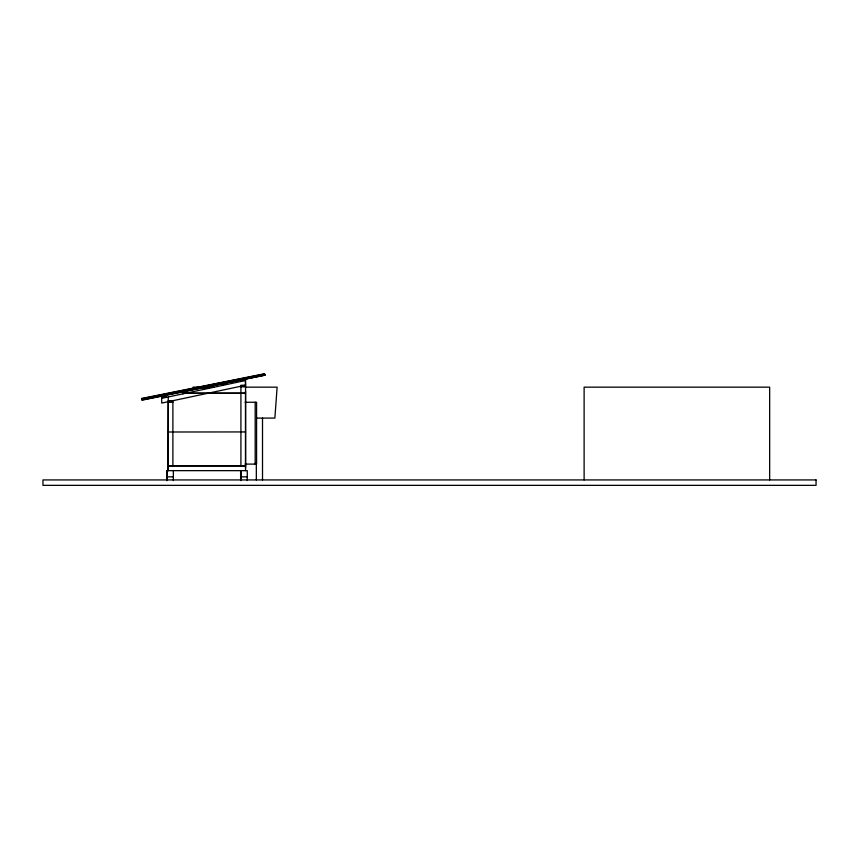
<?xml version="1.0" encoding="UTF-8"?>
<svg xmlns="http://www.w3.org/2000/svg" width="859" height="859" viewBox="0 0 859 859"><rect width="100%" height="100%" fill="white"/><g stroke="black" fill="none" stroke-linecap="round" stroke-linejoin="round"><path stroke-width="1.29" d="M166.292 397.373L166.131 396.611L161.599 397.577L161.76 403.075L245.556 385.251L245.395 379.753L240.864 380.72L241.025 381.471M161.76 398.34L245.556 380.505L245.556 470.657M141.767 398.447L264.54 373.729L264.894 375.469M141.821 398.748L264.604 374.03M196.732 387.967L199.352 387.441M226.776 381.922L229.396 381.396M239.844 379.291L246.372 377.981M141.896 399.124L264.679 374.406M141.96 399.424L264.744 374.707M141.982 399.499L264.765 374.825M143.324 399.424L183.815 391.274M186.446 390.856L196.872 388.644M203.422 387.441L213.848 385.229M216.489 384.811L226.916 382.599M233.465 381.385L243.892 379.184M246.512 378.658L264.797 374.975M143.356 399.618L226.948 382.77M229.568 382.266L243.935 379.356M246.544 378.83L264.83 375.168L142.111 400.165M245.556 385.251L240.917 385.251L240.917 465.653M240.917 386.797L245.556 386.797M193.06 387.162L198.697 387.162M202.703 387.162L214.074 387.162M245.975 387.162L277.124 387.162L274.88 418.086L256.744 418.086M245.556 390.909L245.556 468.219M185.802 393.218L245.556 393.218L185.512 393.282M168.246 400.713L172.884 400.713L172.895 465.653M168.224 401.078L167.945 470.657M168.246 402.259L172.884 402.259M245.126 402.259L256.573 402.259L256.573 464.107L245.126 464.107M168.246 432.002L245.556 431.937M168.246 465.653L245.556 465.653M168.246 466.018L245.556 466.018M167.172 476.842L173.357 476.842M241.078 476.842L247.263 476.842M227.399 384.37L227.238 383.619L222.696 384.585L222.857 385.337M208.64 388.365L208.479 387.602L203.937 388.569L204.098 389.331M187.466 392.864L187.305 392.112L182.774 393.078L182.935 393.83M141.746 398.372L142.111 400.187M769.664 479.934L769.664 387.162L584.12 387.162L584.12 479.934M262.51 418.086L262.51 479.934M256.326 462.829L256.326 479.934M255.177 402.259L255.177 464.107M247.263 480.557L247.263 470.657L166.7 470.657L166.7 480.557M241.078 470.657L241.078 480.557M240.617 470.657L240.617 480.557M173.357 470.657L173.357 480.557M168.246 396.955L168.246 470.657M167.172 470.657L167.172 480.557M816.05 479.934L42.95 479.934L42.95 485.346L816.05 485.346L816.05 479.934"/></g></svg>
